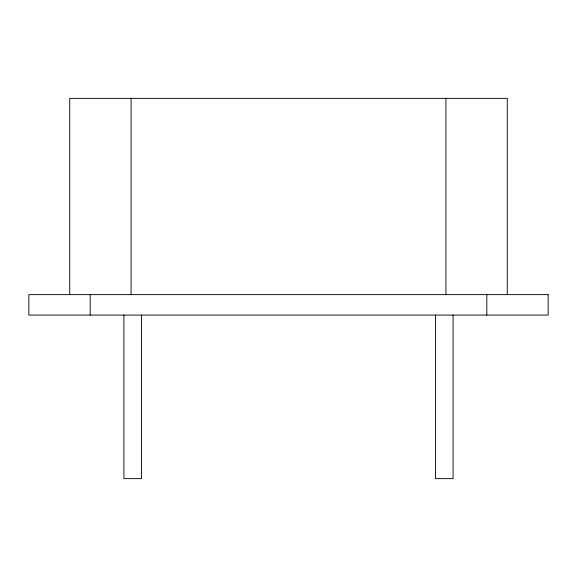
<?xml version="1.0" encoding="UTF-8"?>
<svg xmlns="http://www.w3.org/2000/svg" width="577" height="577" viewBox="0 0 577 577"><rect width="100%" height="100%" fill="white"/><g stroke="black" fill="none" stroke-linecap="round" stroke-linejoin="round"><path stroke-width="0.87" d="M507.262 294.631L507.262 98.364L69.738 98.364L69.738 294.631M486.815 294.631L486.815 315.078M453.082 315.078L453.082 478.636L435.498 478.636L435.498 315.078M445.927 98.364L445.927 294.631M141.502 315.078L141.502 478.636L123.918 478.636L123.918 315.078M131.073 98.364L131.073 294.631M90.185 294.631L90.185 315.078M548.15 294.631L28.85 294.631L28.85 315.078L548.15 315.078L548.15 294.631"/></g></svg>
